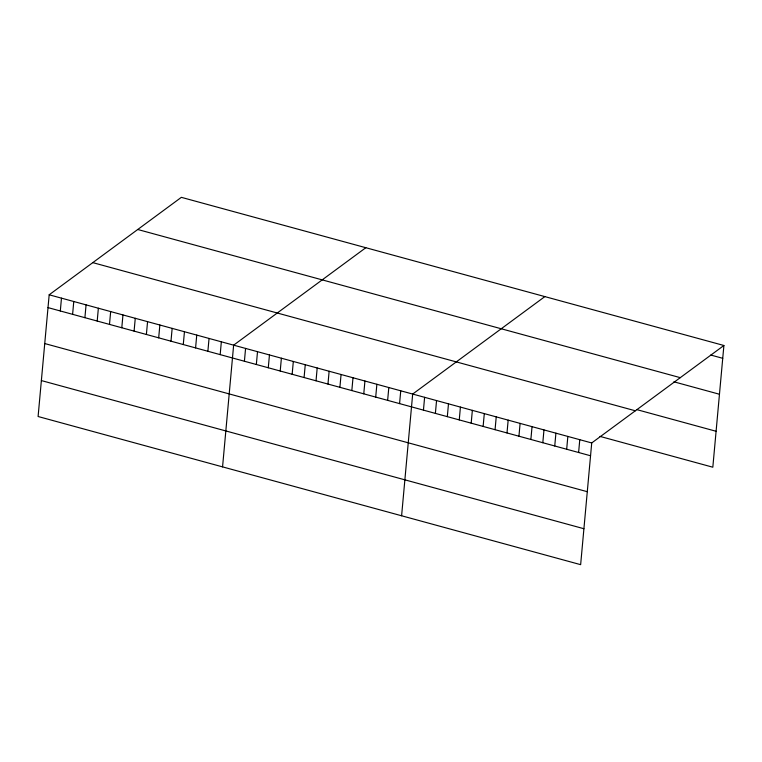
<?xml version="1.0" encoding="UTF-8"?>
<svg xmlns="http://www.w3.org/2000/svg" width="762" height="762" viewBox="0 0 762 762"><rect width="100%" height="100%" fill="white"/><g stroke="black" fill="none" stroke-linecap="round" stroke-linejoin="round"><path stroke-width="1.14" d="M49.178 294.789L38.1 416.509L580.644 564.661L591.722 442.951L723.9 345.491L181.356 197.339L49.178 294.789L591.722 442.951M60.312 310.963L61.474 298.152M72.609 314.325L73.771 301.504M84.906 317.678L86.068 304.867M97.203 321.04L98.365 308.229M109.499 324.393L110.661 311.582M121.796 327.755L122.958 314.944M134.093 331.118L135.265 318.297M146.39 334.47L147.561 321.659M158.686 337.833L159.858 325.012M170.983 341.185L172.155 328.374M183.28 344.548L184.452 331.737M195.586 347.901L196.748 335.09M207.883 351.263L209.045 338.452M220.18 354.625L221.342 341.805M222.561 466.877L233.639 345.167L365.827 247.717M244.412 361.236L245.574 348.425M256.346 364.493L257.508 351.682M268.281 367.76L269.453 354.94M280.216 371.018L281.388 358.207M292.151 374.275L293.322 361.464M304.086 377.533L305.257 364.722M316.03 380.79L317.192 367.979M327.965 384.058L329.127 371.237M339.9 387.315L341.062 374.504M351.834 390.573L352.997 377.762M363.769 393.83L364.931 381.019M375.704 397.088L376.876 384.277M387.639 400.355L388.81 387.534M399.574 403.612L400.745 390.801M401.603 515.769L412.68 394.059L544.859 296.599M423.453 410.127L424.615 397.316M435.388 413.385L436.55 400.574M447.323 416.652L448.485 403.831M459.257 419.91L460.419 407.089M471.192 423.167L472.354 410.356M483.127 426.425L484.299 413.614M495.062 429.682L496.233 416.871M506.997 432.949L508.168 420.129M518.941 436.207L520.103 423.386M530.876 439.464L532.038 426.653M542.811 442.722L543.973 429.911M554.746 445.98L555.908 433.168M566.68 449.247L567.842 436.426M578.615 452.504L579.777 439.684M723.9 345.491L712.822 467.211L599.97 436.388M710.794 355.044L722.738 358.311M137.741 229.495L680.276 377.657M673.894 381.8L719.461 394.249M636.88 409.642L716.089 431.273M92.793 262.633L635.337 410.785M48.006 307.61L590.55 455.762M44.739 343.548L587.283 491.7M41.367 380.571L583.911 528.723"/></g></svg>
